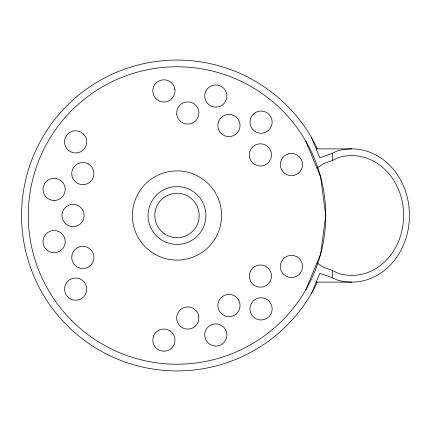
<?xml version="1.0" encoding="UTF-8"?>
<svg xmlns="http://www.w3.org/2000/svg" width="431" height="431" viewBox="0 0 431 431"><rect width="100%" height="100%" fill="white"/><g stroke="black" fill="none" stroke-linecap="round" stroke-linejoin="round"><path stroke-width="0.65" d="M305.789 289.864L320.648 253.994L325.712 215.5L320.648 177.006L305.789 141.136M311.608 293.22L319.883 273.243L332.436 277.747L336.827 279.848A66.616 57.695 -90 0 0 409.45 215.5A66.616 57.695 -90 0 0 336.827 151.152L332.436 153.253L319.883 157.757L311.608 137.78M316.941 168.063L323.616 163.624L332.436 160.461L338.33 157.644A59.898 51.876 -90 0 1 403.631 215.5A59.898 51.876 -90 0 1 338.33 273.356L332.436 270.539L323.616 267.376L316.941 262.937M316.209 148.884L351.755 148.884M316.209 282.116L351.755 282.116M332.436 153.253L332.436 160.461M332.436 270.539L332.436 277.747M317.189 282.634A155.44 155.44 0 0 1 80.166 337.101A155.44 155.44 0 0 1 80.166 93.899A155.44 155.44 0 0 1 317.189 148.366M153.544 336.094L152.86 338.906A11.104 11.104 0 0 0 174.248 344.11L174.932 341.293A11.104 11.104 0 0 0 153.544 336.094M219.045 120.491L218.086 123.228A11.104 11.104 0 0 0 237.233 132.899L238.866 130.501A11.104 11.104 0 0 0 233.963 115.583A11.104 11.104 0 0 0 219.045 120.491M206.201 90.467L205.091 93.144A11.104 11.104 0 0 0 225.429 101.571L226.539 98.893A11.104 11.104 0 0 0 206.201 90.467M253.207 114.285L251.44 116.585A11.104 11.104 0 0 0 268.906 129.99L270.673 127.689A11.104 11.104 0 0 0 253.207 114.285M254.829 145.301L252.528 147.063A11.104 11.104 0 0 0 265.932 164.529L268.233 162.767A11.104 11.104 0 0 0 254.829 145.301M288.576 153.819L285.898 154.923A11.104 11.104 0 0 0 294.319 175.266L296.997 174.156A11.104 11.104 0 0 0 288.576 153.819M79.956 246.699L77.278 247.809A11.104 11.104 0 0 0 85.704 268.147L88.382 267.037A11.104 11.104 0 0 0 79.956 246.699M58.815 251.677L56.052 252.55A11.104 11.104 0 0 1 43.175 243.563A11.104 11.104 0 0 1 52.162 230.687L55.055 230.558A11.104 11.104 0 0 1 58.815 251.677M75.937 226.227L73.065 226.604A11.104 11.104 0 0 1 61.962 215.5A11.104 11.104 0 0 1 73.065 204.396L75.937 204.773A11.104 11.104 0 0 1 75.937 226.227M54.834 200.458L51.941 200.27A11.104 11.104 0 0 1 43.219 187.216A11.104 11.104 0 0 1 56.272 178.488L59.015 179.42A11.104 11.104 0 0 1 54.834 200.458M88.382 163.963L85.704 162.853A11.104 11.104 0 0 0 77.278 183.191L79.956 184.301A11.104 11.104 0 0 0 88.382 163.963M296.997 256.844L294.319 255.734A11.104 11.104 0 0 0 285.898 276.077L288.576 277.181A11.104 11.104 0 0 0 296.997 256.844M268.233 268.233L265.932 266.471A11.104 11.104 0 0 0 252.528 283.937L254.829 285.699A11.104 11.104 0 0 0 268.233 268.233M83.485 134.009L81.184 132.242A11.104 11.104 0 0 0 67.78 149.708L70.081 151.475A11.104 11.104 0 0 0 83.485 134.009M269.208 301.323L266.978 299.47A11.104 11.104 0 0 0 251.23 314.032L252.905 316.402A11.104 11.104 0 0 0 268.594 317.017A11.104 11.104 0 0 0 269.208 301.323M238.569 299.954L236.808 297.654A11.104 11.104 0 0 0 218.231 308.375L219.341 311.053A11.104 11.104 0 0 0 234.507 315.12A11.104 11.104 0 0 0 238.569 299.954M226.135 330.895L224.729 328.363A11.104 11.104 0 0 0 204.784 336.261L205.49 339.068A11.104 11.104 0 0 0 219.902 345.306A11.104 11.104 0 0 0 226.135 330.895M174.938 89.74L174.259 86.922A11.104 11.104 0 0 0 152.854 92.062L153.528 94.879A11.104 11.104 0 0 0 174.938 89.74M198.81 316.85L198.131 314.032A11.104 11.104 0 0 0 176.726 319.172L177.4 321.989A11.104 11.104 0 0 0 198.81 316.85M176.758 114.441L176.758 111.543A11.104 11.104 0 0 1 193.729 103.629A11.104 11.104 0 0 1 193.729 122.356A11.104 11.104 0 0 1 176.758 114.441M151.006 251.752A44.603 44.603 0 0 0 221.378 219.875A44.603 44.603 0 0 0 158.586 174.873A44.603 44.603 0 0 0 151.006 251.752M68.874 297.95A11.104 11.104 0 0 0 86.642 290.591A11.104 11.104 0 0 0 71.384 278.884A11.104 11.104 0 0 0 68.874 297.95M71.832 320.664A148.722 148.722 0 0 0 320.648 253.994A148.722 148.722 0 0 0 138.502 71.848A148.722 148.722 0 0 0 71.832 320.664M164.055 233.548A22.207 22.207 0 0 0 199.09 217.677A22.207 22.207 0 0 0 167.831 195.27A22.207 22.207 0 0 0 164.055 233.548M160.143 239.011A28.925 28.925 0 0 0 205.776 218.339A28.925 28.925 0 0 0 165.057 189.15A28.925 28.925 0 0 0 160.143 239.011"/></g></svg>
